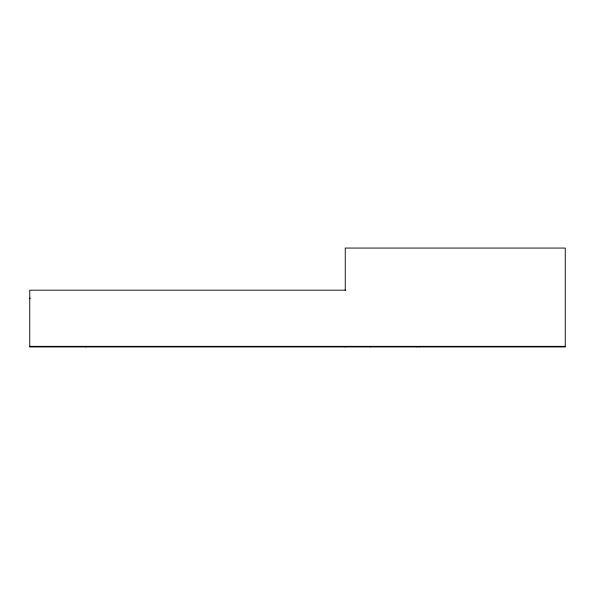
<?xml version="1.0" encoding="UTF-8"?>
<svg xmlns="http://www.w3.org/2000/svg" width="595" height="595" viewBox="0 0 595 595"><rect width="100%" height="100%" fill="white"/><g stroke="black" fill="none" stroke-linecap="round" stroke-linejoin="round"><path stroke-width="0.89" d="M345.799 290.189L29.75 290.189L29.75 346.937L565.25 346.937L565.25 248.063L345.256 248.063L345.256 290.189M29.75 298.229L30.338 298.229M29.75 346.357L565.25 346.357M419.274 346.357L419.274 346.937M416.931 346.357L416.931 346.937M370.707 346.357L370.707 346.937M345.256 346.357L345.256 346.937M85.844 346.357L85.844 346.937"/></g></svg>
